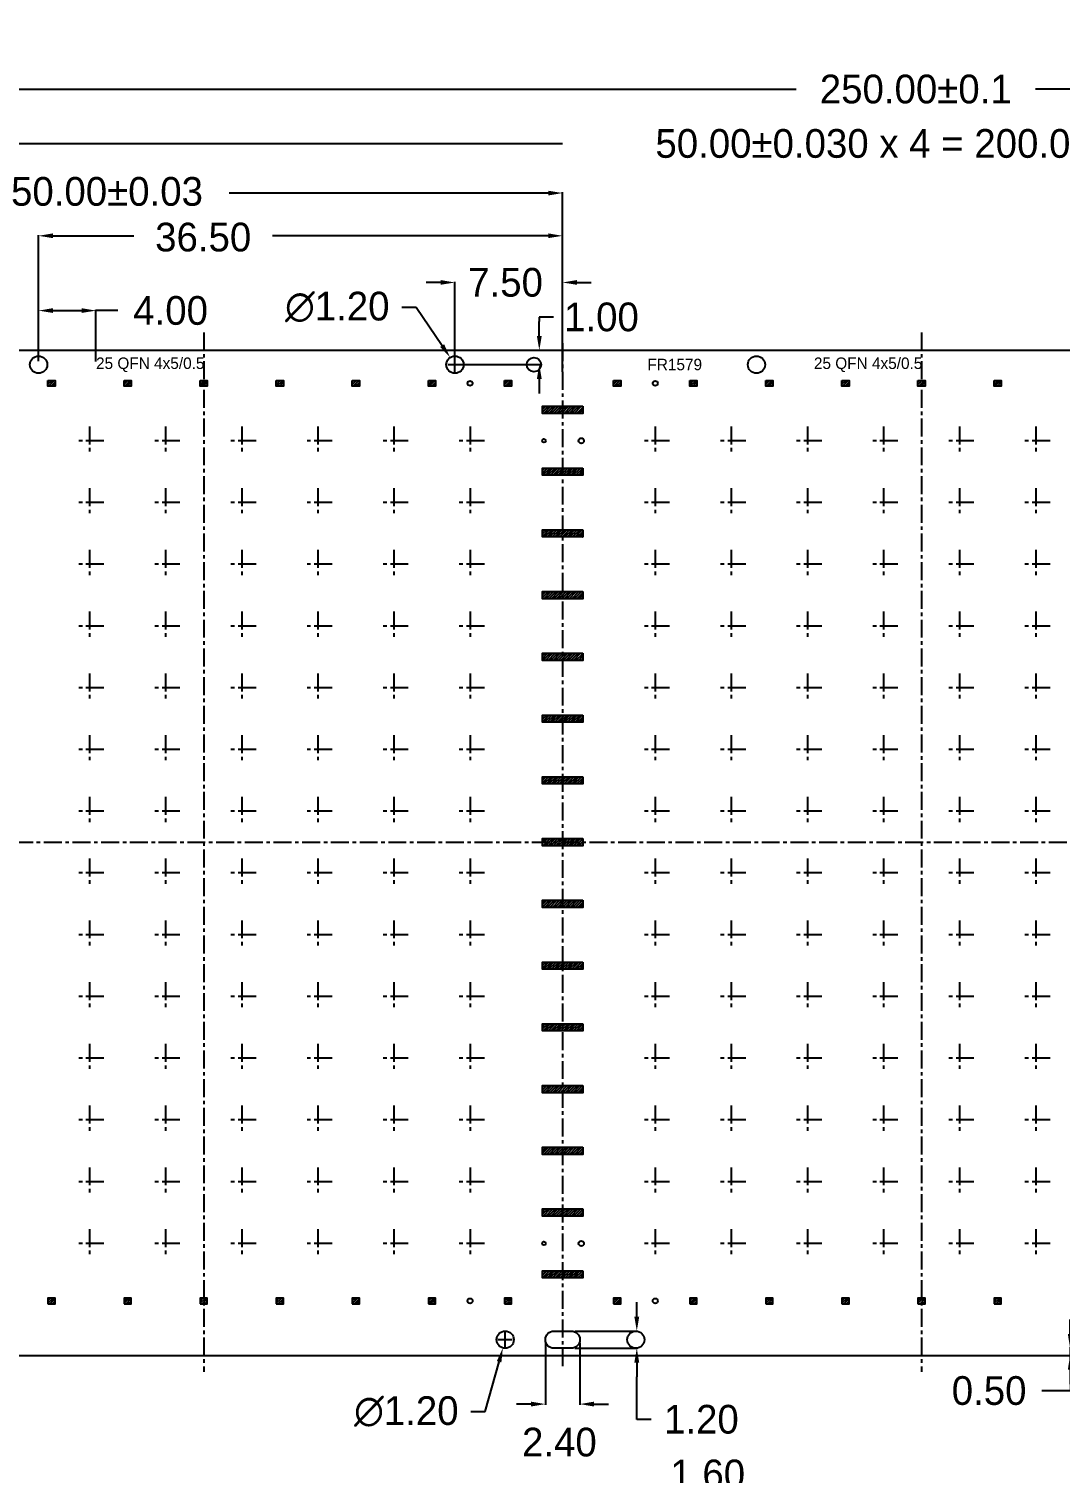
# Model space of a CAD drawing. Extents: x -356 to -83, y -298 to -106.
# Drawn here: x -272 to -200.2, y -206.8 to -106.2 of the extents above; entities that cross this region are included whole.
import ezdxf

# ---------------------------------------------------------------- set-up
doc = ezdxf.new("R2010")
doc.units = 0
doc.header["$MEASUREMENT"] = 0
doc.linetypes.add('CENTER', pattern=[2, 1.25, -0.25, 0.25, -0.25])
doc.layers.get('0').update_dxf_attribs({"linetype": 'CONTINUOUS'})
doc.layers.get('DEFPOINTS').update_dxf_attribs({"linetype": 'CONTINUOUS'})
for name, color, linetype in [('CENTER', 1, 'CENTER'), ('DIM', 3, 'CONTINUOUS'), ('half_bottom', 4, 'CONTINUOUS')]:
    doc.layers.add(name, color=color, linetype=linetype)
doc.dimstyles.get("Standard").update_dxf_attribs({"dimtxt": 0.3, "dimasz": 0.2, "dimexe": 0.05, "dimexo": 0.15, "dimgap": 0.05, "dimtad": 0, "dimtoh": 1, "dimdec": 3, "dimdsep": 46, "dimtxsty": 'STANDARD', "dimcen": 0.5, "dimadec": 0, "dimazin": 0, "dimtfac": 1, "dimtdec": 3, "dimtofl": 0, "dimtmove": 0, "dimatfit": 3, "dimfxl": 1, "dimtolj": 1, "dimtzin": 0, "dimarcsym": 0})
pattern_1 = [(45, (-633.58905, 132.13588), (-0.088388348, 0.088388348), [])]
pattern_2 = [(45, (-583.58905, 132.13588), (-0.088388348, 0.088388348), [])]

# ---------------------------------------------------------------- blocks, each defined once
blk = doc.blocks.new('*D0')
at = {"layer": 'DEFPOINTS', "color": 0, "linetype": 'Continuous', "transparency": 16777216}
for p in [(7.92, 207.44), (-2.73, 206.94), (7.92, 206.94)]:
    blk.add_point(p, dxfattribs=at)
at = {"layer": 'DIM', "color": 0, "linetype": 'Continuous', "lineweight": -2, "transparency": 16777216}
for p, q in [((-2.73, 208.44), (-2.73, 209.44)), ((7.67, 207.44), (-2.78, 207.44)), ((-2.73, 207.44), (-2.73, 206.94)), ((7.67, 206.94), (-2.78, 206.94)), ((-2.73, 207.19), (-2.71, 204.48)), ((-2.73, 205.94), (-2.73, 204.94)), ((-2.71, 204.48), (-4.71, 204.48))]:
    blk.add_line(p, q, dxfattribs=at)
at = {"layer": 'DIM', "color": 0, "linetype": 'Continuous', "transparency": 16777216}
for points in [[(-2.89, 208.44), (-2.56, 208.44), (-2.73, 207.44)], [(-2.89, 205.94), (-2.56, 205.94), (-2.73, 206.94)]]:
    blk.add_solid(points, dxfattribs=at)
at = {"layer": 'DIM', "color": 0, "linetype": 'Continuous', "transparency": 16777216, "insert": (-8.37, 204.48), "char_height": 2, "attachment_point": 5}
blk.add_mtext('\\A1;0.50', dxfattribs=at)
blk = doc.blocks.new('*D14')
at = {"layer": 'DEFPOINTS', "color": 0, "linetype": 'Continuous', "transparency": 16777216}
for p in [(-37.48, 208.64), (-32.91, 208.64), (-37.48, 207.44)]:
    blk.add_point(p, dxfattribs=at)
at = {"layer": 'DIM', "color": 0, "linetype": 'Continuous', "lineweight": -2, "transparency": 16777216}
for p, q in [((-32.91, 209.64), (-32.91, 210.64)), ((-37.23, 208.64), (-32.86, 208.64)), ((-37.23, 207.44), (-32.86, 207.44)), ((-32.91, 206.44), (-32.91, 205.44)), ((-32.91, 202.48), (-32.91, 205.44)), ((-31.91, 202.48), (-32.91, 202.48))]:
    blk.add_line(p, q, dxfattribs=at)
at = {"layer": 'DIM', "color": 0, "linetype": 'Continuous', "transparency": 16777216}
for points in [[(-33.08, 209.64), (-32.74, 209.64), (-32.91, 208.64)], [(-33.08, 206.44), (-32.74, 206.44), (-32.91, 207.44)]]:
    blk.add_solid(points, dxfattribs=at)
at = {"layer": 'DIM', "color": 0, "linetype": 'Continuous', "transparency": 16777216, "insert": (-28.41, 202.48), "char_height": 2, "attachment_point": 5}
blk.add_mtext('\\A1;1.20', dxfattribs=at)
blk = doc.blocks.new('*D15')
at = {"layer": 'DEFPOINTS', "color": 0, "linetype": 'Continuous', "transparency": 16777216}
for p in [(-39.28, 208.04), (-36.88, 208.04), (-36.88, 203.55)]:
    blk.add_point(p, dxfattribs=at)
at = {"layer": 'DIM', "color": 0, "linetype": 'Continuous', "lineweight": -2, "transparency": 16777216}
for p, q in [((-39.28, 207.79), (-39.28, 203.5)), ((-36.88, 207.79), (-36.88, 203.5)), ((-40.28, 203.55), (-41.28, 203.55)), ((-35.88, 203.55), (-34.88, 203.55))]:
    blk.add_line(p, q, dxfattribs=at)
at = {"layer": 'DIM', "color": 0, "linetype": 'Continuous', "transparency": 16777216}
for points in [[(-40.28, 203.72), (-40.28, 203.38), (-39.28, 203.55)], [(-35.88, 203.72), (-35.88, 203.38), (-36.88, 203.55)]]:
    blk.add_solid(points, dxfattribs=at)
at = {"layer": 'DIM', "color": 0, "linetype": 'Continuous', "transparency": 16777216, "insert": (-38.3, 200.89), "char_height": 2, "attachment_point": 5}
blk.add_mtext('\\A1;2.40', dxfattribs=at)
blk = doc.blocks.new('*D16')
at = {"layer": 'DEFPOINTS', "color": 0, "linetype": 'Continuous', "transparency": 16777216}
for p in [(-41.92, 208.62), (-42.24, 207.46)]:
    blk.add_point(p, dxfattribs=at)
at = {"layer": 'DIM', "color": 0, "linetype": 'Continuous', "lineweight": -2, "transparency": 16777216}
for p, q in [((-42.08, 207.54), (-42.08, 208.54)), ((-42.58, 208.04), (-41.58, 208.04)), ((-43.46, 203.03), (-42.5, 206.49)), ((-44.46, 203.03), (-43.46, 203.03))]:
    blk.add_line(p, q, dxfattribs=at)
at = {"layer": 'DIM', "color": 0, "linetype": 'Continuous', "transparency": 16777216}
blk.add_solid([(-42.66, 206.54), (-42.34, 206.45), (-42.24, 207.46)], dxfattribs=at)
at = {"layer": 'DIM', "color": 0, "linetype": 'Continuous', "transparency": 16777216, "insert": (-48.96, 203.03), "char_height": 2, "attachment_point": 5}
blk.add_mtext('\\A1;∅1.20', dxfattribs=at)
blk = doc.blocks.new('*D20')
at = {"layer": 'DEFPOINTS', "color": 0, "linetype": 'Continuous', "transparency": 16777216}
for p in [(-113.08, 291.33), (-113.08, 278.18), (86.92, 278.18)]:
    blk.add_point(p, dxfattribs=at)
at = {"layer": 'DIM', "color": 0, "linetype": 'Continuous', "lineweight": -2, "transparency": 16777216}
for p, q in [((-113.08, 278.43), (-113.08, 291.38)), ((-112.08, 291.33), (-38.08, 291.33)), ((85.92, 291.33), (11.92, 291.33)), ((86.92, 278.43), (86.92, 291.38))]:
    blk.add_line(p, q, dxfattribs=at)
at = {"layer": 'DIM', "color": 0, "linetype": 'Continuous', "transparency": 16777216}
for points in [[(-112.08, 291.5), (-112.08, 291.16), (-113.08, 291.33)], [(85.92, 291.5), (85.92, 291.16), (86.92, 291.33)]]:
    blk.add_solid(points, dxfattribs=at)
at = {"layer": 'DIM', "color": 0, "linetype": 'Continuous', "transparency": 16777216, "insert": (-13.08, 291.33), "char_height": 2, "attachment_point": 5}
blk.add_mtext('\\A1;50.00%%p0.030 x 4 = 200.00%%p0.05', dxfattribs=at)
blk = doc.blocks.new('*D21')
at = {"layer": 'DEFPOINTS', "color": 0, "linetype": 'Continuous', "transparency": 16777216}
for p in [(-138.48, 295.12), (-138.48, 275.94), (111.52, 275.94)]:
    blk.add_point(p, dxfattribs=at)
at = {"layer": 'DIM', "color": 0, "linetype": 'Continuous', "lineweight": -2, "transparency": 16777216}
for p, q in [((-138.48, 276.19), (-138.48, 295.17)), ((-137.48, 295.12), (-21.81, 295.12)), ((110.52, 295.12), (-5.14, 295.12)), ((111.52, 276.19), (111.52, 295.17))]:
    blk.add_line(p, q, dxfattribs=at)
at = {"layer": 'DIM', "color": 0, "linetype": 'Continuous', "transparency": 16777216}
for points in [[(-137.48, 295.28), (-137.48, 294.95), (-138.48, 295.12)], [(110.52, 295.28), (110.52, 294.95), (111.52, 295.12)]]:
    blk.add_solid(points, dxfattribs=at)
at = {"layer": 'DIM', "color": 0, "linetype": 'Continuous', "transparency": 16777216, "insert": (-13.48, 295.12), "char_height": 2, "attachment_point": 5}
blk.add_mtext('\\A1;250.00%%p0.1', dxfattribs=at)
blk = doc.blocks.new('*D22')
at = {"layer": 'DEFPOINTS', "color": 0, "linetype": 'Continuous', "transparency": 16777216}
for p in [(-88.08, 287.89), (-88.08, 277.44), (-38.08, 277.44)]:
    blk.add_point(p, dxfattribs=at)
at = {"layer": 'DIM', "color": 0, "linetype": 'Continuous', "lineweight": -2, "transparency": 16777216}
for p, q in [((-88.08, 277.69), (-88.08, 287.94)), ((-87.08, 287.89), (-78.31, 287.89)), ((-39.08, 287.89), (-61.31, 287.89)), ((-38.08, 277.69), (-38.08, 287.94))]:
    blk.add_line(p, q, dxfattribs=at)
at = {"layer": 'DIM', "color": 0, "linetype": 'Continuous', "transparency": 16777216}
for points in [[(-87.08, 288.05), (-87.08, 287.72), (-88.08, 287.89)], [(-39.08, 288.05), (-39.08, 287.72), (-38.08, 287.89)]]:
    blk.add_solid(points, dxfattribs=at)
at = {"layer": 'DIM', "color": 0, "linetype": 'Continuous', "transparency": 16777216, "insert": (-69.81, 287.99), "char_height": 2, "attachment_point": 5}
blk.add_mtext('\\A1;50.00%%p0.03', dxfattribs=at)
blk = doc.blocks.new('*D23')
at = {"layer": 'DEFPOINTS', "color": 0, "linetype": 'Continuous', "transparency": 16777216}
for p in [(-38.08, 284.91), (-74.58, 275.94), (-38.08, 275.94)]:
    blk.add_point(p, dxfattribs=at)
at = {"layer": 'DIM', "color": 0, "linetype": 'Continuous', "lineweight": -2, "transparency": 16777216}
for p, q in [((-74.58, 276.19), (-74.58, 284.96)), ((-73.58, 284.91), (-67.95, 284.91)), ((-39.08, 284.91), (-58.28, 284.91)), ((-38.08, 276.19), (-38.08, 284.96))]:
    blk.add_line(p, q, dxfattribs=at)
at = {"layer": 'DIM', "color": 0, "linetype": 'Continuous', "transparency": 16777216}
for points in [[(-73.58, 285.08), (-73.58, 284.75), (-74.58, 284.91)], [(-39.08, 285.08), (-39.08, 284.75), (-38.08, 284.91)]]:
    blk.add_solid(points, dxfattribs=at)
at = {"layer": 'DIM', "color": 0, "linetype": 'Continuous', "transparency": 16777216, "insert": (-63.11, 284.81), "char_height": 2, "attachment_point": 5}
blk.add_mtext('\\A1;36.50', dxfattribs=at)
blk = doc.blocks.new('*D24')
at = {"layer": 'DEFPOINTS', "color": 0, "linetype": 'Continuous', "transparency": 16777216}
for p in [(-70.58, 279.7), (-74.58, 275.94), (-70.58, 275.9)]:
    blk.add_point(p, dxfattribs=at)
at = {"layer": 'DIM', "color": 0, "linetype": 'Continuous', "lineweight": -2, "transparency": 16777216}
for p, q in [((-74.58, 276.19), (-74.58, 279.75)), ((-73.58, 279.7), (-71.58, 279.7)), ((-70.58, 276.15), (-70.58, 279.75)), ((-69.05, 279.7), (-70.58, 279.7))]:
    blk.add_line(p, q, dxfattribs=at)
at = {"layer": 'DIM', "color": 0, "linetype": 'Continuous', "transparency": 16777216}
for points in [[(-73.58, 279.87), (-73.58, 279.54), (-74.58, 279.7)], [(-71.58, 279.87), (-71.58, 279.54), (-70.58, 279.7)]]:
    blk.add_solid(points, dxfattribs=at)
at = {"layer": 'DIM', "color": 0, "linetype": 'Continuous', "transparency": 16777216, "insert": (-65.38, 279.7), "char_height": 2, "attachment_point": 5}
blk.add_mtext('\\A1;4.00', dxfattribs=at)
blk = doc.blocks.new('*D26')
at = {"layer": 'DEFPOINTS', "color": 0, "linetype": 'Continuous', "transparency": 16777216}
for p in [(-39.7, 276.94), (-39.7, 276.94), (-45.58, 275.94)]:
    blk.add_point(p, dxfattribs=at)
at = {"layer": 'DIM', "color": 0, "linetype": 'Continuous', "lineweight": -2, "transparency": 16777216}
for p, q in [((-38.7, 279.25), (-39.7, 279.25)), ((-39.7, 279.25), (-39.7, 278.94)), ((-39.7, 277.94), (-39.7, 278.94)), ((-39.95, 276.94), (-39.75, 276.94)), ((-45.33, 275.94), (-39.65, 275.94)), ((-39.7, 274.94), (-39.7, 273.94))]:
    blk.add_line(p, q, dxfattribs=at)
at = {"layer": 'DIM', "color": 0, "linetype": 'Continuous', "transparency": 16777216}
for points in [[(-39.87, 277.94), (-39.53, 277.94), (-39.7, 276.94)], [(-39.87, 274.94), (-39.53, 274.94), (-39.7, 275.94)]]:
    blk.add_solid(points, dxfattribs=at)
at = {"layer": 'DIM', "color": 0, "linetype": 'Continuous', "transparency": 16777216, "insert": (-35.37, 279.25), "char_height": 2, "attachment_point": 5}
blk.add_mtext('\\A1;1.00', dxfattribs=at)
blk = doc.blocks.new('*D27')
at = {"layer": 'DEFPOINTS', "color": 0, "linetype": 'Continuous', "transparency": 16777216}
for p in [(-45.91, 276.44), (-45.24, 275.44)]:
    blk.add_point(p, dxfattribs=at)
at = {"layer": 'DIM', "color": 0, "linetype": 'Continuous', "lineweight": -2, "transparency": 16777216}
for p, q in [((-49.27, 279.95), (-48.27, 279.95)), ((-48.27, 279.95), (-46.47, 277.27)), ((-46.08, 275.94), (-45.08, 275.94)), ((-45.58, 275.44), (-45.58, 276.44))]:
    blk.add_line(p, q, dxfattribs=at)
at = {"layer": 'DIM', "color": 0, "linetype": 'Continuous', "transparency": 16777216}
blk.add_solid([(-46.33, 277.36), (-46.61, 277.17), (-45.91, 276.44)], dxfattribs=at)
at = {"layer": 'DIM', "color": 0, "linetype": 'Continuous', "transparency": 16777216, "insert": (-53.77, 279.95), "char_height": 2, "attachment_point": 5}
blk.add_mtext('\\A1;∅1.20', dxfattribs=at)
blk = doc.blocks.new('*D28')
at = {"layer": 'DEFPOINTS', "color": 0, "linetype": 'Continuous', "transparency": 16777216}
for p in [(-45.58, 281.66), (-45.58, 275.94), (-38.08, 275.94)]:
    blk.add_point(p, dxfattribs=at)
at = {"layer": 'DIM', "color": 0, "linetype": 'Continuous', "lineweight": -2, "transparency": 16777216}
for p, q in [((-46.58, 281.66), (-47.58, 281.66)), ((-45.58, 276.19), (-45.58, 281.71)), ((-38.08, 276.19), (-38.08, 281.71)), ((-37.08, 281.66), (-36.08, 281.66))]:
    blk.add_line(p, q, dxfattribs=at)
at = {"layer": 'DIM', "color": 0, "linetype": 'Continuous', "transparency": 16777216}
for points in [[(-46.58, 281.83), (-46.58, 281.5), (-45.58, 281.66)], [(-37.08, 281.83), (-37.08, 281.5), (-38.08, 281.66)]]:
    blk.add_solid(points, dxfattribs=at)
at = {"layer": 'DIM', "color": 0, "linetype": 'Continuous', "transparency": 16777216, "insert": (-42.05, 281.66), "char_height": 2, "attachment_point": 5}
blk.add_mtext('\\A1;7.50', dxfattribs=at)
blk = doc.blocks.new('*D52')
at = {"layer": 'DEFPOINTS', "color": 0, "linetype": 'Continuous', "transparency": 16777216}
for p in [(-28.8, 196.51), (-28.8, 187.68), (-27.2, 187.68)]:
    blk.add_point(p, dxfattribs=at)
at = {"layer": 'DIM', "color": 0, "linetype": 'Continuous', "lineweight": -2, "transparency": 16777216}
for p, q in [((-29.8, 196.51), (-30.8, 196.51)), ((-28.8, 187.93), (-28.8, 196.56)), ((-27.2, 187.93), (-27.2, 196.56)), ((-26.2, 196.51), (-25.2, 196.51))]:
    blk.add_line(p, q, dxfattribs=at)
at = {"layer": 'DIM', "color": 0, "linetype": 'Continuous', "transparency": 16777216}
for points in [[(-29.8, 196.68), (-29.8, 196.34), (-28.8, 196.51)], [(-26.2, 196.68), (-26.2, 196.34), (-27.2, 196.51)]]:
    blk.add_solid(points, dxfattribs=at)
at = {"layer": 'DIM', "color": 0, "linetype": 'Continuous', "transparency": 16777216, "insert": (-27.97, 198.67), "char_height": 2, "attachment_point": 5}
blk.add_mtext('\\A1;1.60', dxfattribs=at)

msp = doc.modelspace()

# ---------------------------------------------------------------- hatches: boundary and pattern name
at = {"layer": 'half_bottom'}
h = msp.add_hatch(dxfattribs=at)
h.set_pattern_fill('ANSI31', color=256, style=0)
h.set_pattern_definition(pattern_1)
h.paths.add_polyline_path([(-270.20226, -130.67707), (-270.70226, -130.67707), (-270.70226, -131.07707), (-270.20226, -131.07707)])
h = msp.add_hatch(dxfattribs=at)
h.set_pattern_fill('ANSI31', color=256, style=0)
h.set_pattern_definition(pattern_1)
h.paths.add_polyline_path([(-264.90226, -130.67707), (-265.40226, -130.67707), (-265.40226, -131.07707), (-264.90226, -131.07707)])
h = msp.add_hatch(dxfattribs=at)
h.set_pattern_fill('ANSI31', color=256, style=0)
h.set_pattern_definition(pattern_1)
h.paths.add_polyline_path([(-259.60226, -130.67707), (-260.10226, -130.67707), (-260.10226, -131.07707), (-259.60226, -131.07707)])
h = msp.add_hatch(dxfattribs=at)
h.set_pattern_fill('ANSI31', color=256, style=0)
h.set_pattern_definition(pattern_1)
h.paths.add_polyline_path([(-254.30226, -130.67707), (-254.80226, -130.67707), (-254.80226, -131.07707), (-254.30226, -131.07707)])
h = msp.add_hatch(dxfattribs=at)
h.set_pattern_fill('ANSI31', color=256, style=0)
h.set_pattern_definition(pattern_1)
h.paths.add_polyline_path([(-249.00226, -130.67707), (-249.50226, -130.67707), (-249.50226, -131.07707), (-249.00226, -131.07707)])
h = msp.add_hatch(dxfattribs=at)
h.set_pattern_fill('ANSI31', color=256, style=0)
h.set_pattern_definition(pattern_1)
h.paths.add_polyline_path([(-243.70226, -130.67707), (-244.20226, -130.67707), (-244.20226, -131.07707), (-243.70226, -131.07707)])
h = msp.add_hatch(dxfattribs=at)
h.set_pattern_fill('ANSI31', color=256, style=0)
h.set_pattern_definition(pattern_1)
h.paths.add_polyline_path([(-238.40226, -130.67707), (-238.90226, -130.67707), (-238.90226, -131.07707), (-238.40226, -131.07707)])
h = msp.add_hatch(dxfattribs=at)
h.set_pattern_fill('ANSI31', color=256, style=0)
h.set_pattern_definition(pattern_2)
h.paths.add_polyline_path([(-230.80226, -130.67707), (-231.30226, -130.67707), (-231.30226, -131.07707), (-230.80226, -131.07707)])
h = msp.add_hatch(dxfattribs=at)
h.set_pattern_fill('ANSI31', color=256, style=0)
h.set_pattern_definition(pattern_2)
h.paths.add_polyline_path([(-225.50226, -130.67707), (-226.00226, -130.67707), (-226.00226, -131.07707), (-225.50226, -131.07707)])
h = msp.add_hatch(dxfattribs=at)
h.set_pattern_fill('ANSI31', color=256, style=0)
h.set_pattern_definition(pattern_2)
h.paths.add_polyline_path([(-220.20226, -130.67707), (-220.70226, -130.67707), (-220.70226, -131.07707), (-220.20226, -131.07707)])
h = msp.add_hatch(dxfattribs=at)
h.set_pattern_fill('ANSI31', color=256, style=0)
h.set_pattern_definition(pattern_2)
h.paths.add_polyline_path([(-214.90226, -130.67707), (-215.40226, -130.67707), (-215.40226, -131.07707), (-214.90226, -131.07707)])
h = msp.add_hatch(dxfattribs=at)
h.set_pattern_fill('ANSI31', color=256, style=0)
h.set_pattern_definition(pattern_2)
h.paths.add_polyline_path([(-209.60226, -130.67707), (-210.10226, -130.67707), (-210.10226, -131.07707), (-209.60226, -131.07707)])
h = msp.add_hatch(dxfattribs=at)
h.set_pattern_fill('ANSI31', color=256, style=0)
h.set_pattern_definition(pattern_2)
h.paths.add_polyline_path([(-204.30226, -130.67707), (-204.80226, -130.67707), (-204.80226, -131.07707), (-204.30226, -131.07707)])
h = msp.add_hatch(dxfattribs=at)
h.set_pattern_fill('ANSI31', color=256, angle=180, style=0)
h.set_pattern_definition([(225, (-583.58905, 132.13588), (0.088388348, -0.088388348), [])])
h.paths.add_polyline_path([(-233.45226, -132.47707), (-236.25226, -132.47707), (-236.25226, -132.97707), (-233.45226, -132.97707)])
h.paths.add_polyline_path([(-233.45226, -136.77707), (-236.25226, -136.77707), (-236.25226, -137.27707), (-233.45226, -137.27707)])
h.paths.add_polyline_path([(-233.45226, -141.07707), (-236.25226, -141.07707), (-236.25226, -141.57707), (-233.45226, -141.57707)])
h.paths.add_polyline_path([(-233.45226, -145.37707), (-236.25226, -145.37707), (-236.25226, -145.87707), (-233.45226, -145.87707)])
h.paths.add_polyline_path([(-233.45226, -149.67707), (-236.25226, -149.67707), (-236.25226, -150.17707), (-233.45226, -150.17707)])
h.paths.add_polyline_path([(-233.45226, -153.97707), (-236.25226, -153.97707), (-236.25226, -154.47707), (-233.45226, -154.47707)])
h.paths.add_polyline_path([(-233.45226, -158.27707), (-236.25226, -158.27707), (-236.25226, -158.77707), (-233.45226, -158.77707)])
h.paths.add_polyline_path([(-233.45226, -162.57707), (-236.25226, -162.57707), (-236.25226, -163.07707), (-233.45226, -163.07707)])
h.paths.add_polyline_path([(-233.45226, -166.87707), (-236.25226, -166.87707), (-236.25226, -167.37707), (-233.45226, -167.37707)])
h.paths.add_polyline_path([(-233.45226, -171.17707), (-236.25226, -171.17707), (-236.25226, -171.67707), (-233.45226, -171.67707)])
h.paths.add_polyline_path([(-233.45226, -175.47707), (-236.25226, -175.47707), (-236.25226, -175.97707), (-233.45226, -175.97707)])
h.paths.add_polyline_path([(-233.45226, -179.77707), (-236.25226, -179.77707), (-236.25226, -180.27707), (-233.45226, -180.27707)])
h.paths.add_polyline_path([(-233.45226, -184.07707), (-236.25226, -184.07707), (-236.25226, -184.57707), (-233.45226, -184.57707)])
h.paths.add_polyline_path([(-233.45226, -188.37707), (-236.25226, -188.37707), (-236.25226, -188.87707), (-233.45226, -188.87707)])
h.paths.add_polyline_path([(-233.45226, -192.67707), (-236.25226, -192.67707), (-236.25226, -193.17707), (-233.45226, -193.17707)])
h = msp.add_hatch(dxfattribs=at)
h.set_pattern_fill('ANSI31', color=256, style=0)
h.set_pattern_definition(pattern_1)
h.paths.add_polyline_path([(-270.20226, -194.57707), (-270.70226, -194.57707), (-270.70226, -194.97707), (-270.20226, -194.97707)])
h = msp.add_hatch(dxfattribs=at)
h.set_pattern_fill('ANSI31', color=256, style=0)
h.set_pattern_definition(pattern_1)
h.paths.add_polyline_path([(-264.90226, -194.57707), (-265.40226, -194.57707), (-265.40226, -194.97707), (-264.90226, -194.97707)])
h = msp.add_hatch(dxfattribs=at)
h.set_pattern_fill('ANSI31', color=256, style=0)
h.set_pattern_definition(pattern_1)
h.paths.add_polyline_path([(-259.60226, -194.57707), (-260.10226, -194.57707), (-260.10226, -194.97707), (-259.60226, -194.97707)])
h = msp.add_hatch(dxfattribs=at)
h.set_pattern_fill('ANSI31', color=256, style=0)
h.set_pattern_definition(pattern_1)
h.paths.add_polyline_path([(-254.30226, -194.57707), (-254.80226, -194.57707), (-254.80226, -194.97707), (-254.30226, -194.97707)])
h = msp.add_hatch(dxfattribs=at)
h.set_pattern_fill('ANSI31', color=256, style=0)
h.set_pattern_definition(pattern_1)
h.paths.add_polyline_path([(-249.00226, -194.57707), (-249.50226, -194.57707), (-249.50226, -194.97707), (-249.00226, -194.97707)])
h = msp.add_hatch(dxfattribs=at)
h.set_pattern_fill('ANSI31', color=256, style=0)
h.set_pattern_definition(pattern_1)
h.paths.add_polyline_path([(-243.70226, -194.57707), (-244.20226, -194.57707), (-244.20226, -194.97707), (-243.70226, -194.97707)])
h = msp.add_hatch(dxfattribs=at)
h.set_pattern_fill('ANSI31', color=256, style=0)
h.set_pattern_definition(pattern_1)
h.paths.add_polyline_path([(-238.40226, -194.57707), (-238.90226, -194.57707), (-238.90226, -194.97707), (-238.40226, -194.97707)])
h = msp.add_hatch(dxfattribs=at)
h.set_pattern_fill('ANSI31', color=256, style=0)
h.set_pattern_definition(pattern_2)
h.paths.add_polyline_path([(-230.80226, -194.57707), (-231.30226, -194.57707), (-231.30226, -194.97707), (-230.80226, -194.97707)])
h = msp.add_hatch(dxfattribs=at)
h.set_pattern_fill('ANSI31', color=256, style=0)
h.set_pattern_definition(pattern_2)
h.paths.add_polyline_path([(-225.50226, -194.57707), (-226.00226, -194.57707), (-226.00226, -194.97707), (-225.50226, -194.97707)])
h = msp.add_hatch(dxfattribs=at)
h.set_pattern_fill('ANSI31', color=256, style=0)
h.set_pattern_definition(pattern_2)
h.paths.add_polyline_path([(-220.20226, -194.57707), (-220.70226, -194.57707), (-220.70226, -194.97707), (-220.20226, -194.97707)])
h = msp.add_hatch(dxfattribs=at)
h.set_pattern_fill('ANSI31', color=256, style=0)
h.set_pattern_definition(pattern_2)
h.paths.add_polyline_path([(-214.90226, -194.57707), (-215.40226, -194.57707), (-215.40226, -194.97707), (-214.90226, -194.97707)])
h = msp.add_hatch(dxfattribs=at)
h.set_pattern_fill('ANSI31', color=256, style=0)
h.set_pattern_definition(pattern_2)
h.paths.add_polyline_path([(-209.60226, -194.57707), (-210.10226, -194.57707), (-210.10226, -194.97707), (-209.60226, -194.97707)])
h = msp.add_hatch(dxfattribs=at)
h.set_pattern_fill('ANSI31', color=256, style=0)
h.set_pattern_definition(pattern_2)
h.paths.add_polyline_path([(-204.30226, -194.57707), (-204.80226, -194.57707), (-204.80226, -194.97707), (-204.30226, -194.97707)])

# ---------------------------------------------------------------- linework, layer by layer
for p, q in [((-334.25226, -128.57707), (-86.25101, -128.57707)), ((-333.4558, -198.57707), (-86.24872, -198.57707))]:
    msp.add_line(p, q)
msp.add_lwpolyline([(-234.25226, -196.87707, -1), (-234.25226, -198.07707), (-235.45226, -198.07707, -1), (-235.45226, -196.87707)], format="xyb", close=True)
for centre, radius in [((-271.35226, -129.57707), 0.6), ((-242.35226, -129.57707), 0.6), ((-236.85226, -129.57707), 0.5), ((-221.35226, -129.57707), 0.6), ((-241.30226, -130.87707), 0.175), ((-228.40226, -130.87707), 0.175), ((-236.15226, -134.87707), 0.125), ((-233.55226, -134.87707), 0.185), ((-236.15226, -190.77707), 0.125), ((-233.55226, -190.77707), 0.185), ((-241.30226, -194.77707), 0.175), ((-228.40226, -194.77707), 0.175), ((-238.85226, -197.47707), 0.6), ((-229.75226, -197.47707), 0.6)]:
    msp.add_circle(centre, radius)
at = {"layer": 'CENTER'}
for p, q in [((-259.85226, -127.33728), (-259.85226, -199.7112)), ((-209.85226, -127.33728), (-209.85226, -199.7112)), ((-234.85226, -128.07396), (-234.85226, -199.4057)), ((-267.80226, -133.87707), (-267.80226, -135.87707)), ((-262.50226, -133.87707), (-262.50226, -135.87707)), ((-257.20226, -133.87707), (-257.20226, -135.87707)), ((-251.90226, -133.87707), (-251.90226, -135.87707)), ((-246.60226, -133.87707), (-246.60226, -135.87707)), ((-241.30226, -133.87707), (-241.30226, -135.87707)), ((-228.40226, -133.87707), (-228.40226, -135.87707)), ((-223.10226, -133.87707), (-223.10226, -135.87707)), ((-217.80226, -133.87707), (-217.80226, -135.87707)), ((-212.50226, -133.87707), (-212.50226, -135.87707)), ((-207.20226, -133.87707), (-207.20226, -135.87707)), ((-201.90226, -133.87707), (-201.90226, -135.87707)), ((-266.80226, -134.87707), (-268.80226, -134.87707)), ((-261.50226, -134.87707), (-263.50226, -134.87707)), ((-256.20226, -134.87707), (-258.20226, -134.87707)), ((-250.90226, -134.87707), (-252.90226, -134.87707)), ((-245.60226, -134.87707), (-247.60226, -134.87707)), ((-240.30226, -134.87707), (-242.30226, -134.87707)), ((-227.40226, -134.87707), (-229.40226, -134.87707)), ((-222.10226, -134.87707), (-224.10226, -134.87707)), ((-216.80226, -134.87707), (-218.80226, -134.87707)), ((-211.50226, -134.87707), (-213.50226, -134.87707)), ((-206.20226, -134.87707), (-208.20226, -134.87707)), ((-200.90226, -134.87707), (-202.90226, -134.87707)), ((-267.80226, -138.17707), (-267.80226, -140.17707)), ((-262.50226, -138.17707), (-262.50226, -140.17707)), ((-257.20226, -138.17707), (-257.20226, -140.17707)), ((-251.90226, -138.17707), (-251.90226, -140.17707)), ((-246.60226, -138.17707), (-246.60226, -140.17707)), ((-241.30226, -138.17707), (-241.30226, -140.17707)), ((-228.40226, -138.17707), (-228.40226, -140.17707)), ((-223.10226, -138.17707), (-223.10226, -140.17707)), ((-217.80226, -138.17707), (-217.80226, -140.17707)), ((-212.50226, -138.17707), (-212.50226, -140.17707)), ((-207.20226, -138.17707), (-207.20226, -140.17707)), ((-201.90226, -138.17707), (-201.90226, -140.17707)), ((-266.80226, -139.17707), (-268.80226, -139.17707)), ((-261.50226, -139.17707), (-263.50226, -139.17707)), ((-256.20226, -139.17707), (-258.20226, -139.17707)), ((-250.90226, -139.17707), (-252.90226, -139.17707)), ((-245.60226, -139.17707), (-247.60226, -139.17707)), ((-240.30226, -139.17707), (-242.30226, -139.17707)), ((-227.40226, -139.17707), (-229.40226, -139.17707)), ((-222.10226, -139.17707), (-224.10226, -139.17707)), ((-216.80226, -139.17707), (-218.80226, -139.17707)), ((-211.50226, -139.17707), (-213.50226, -139.17707)), ((-206.20226, -139.17707), (-208.20226, -139.17707)), ((-200.90226, -139.17707), (-202.90226, -139.17707)), ((-267.80226, -142.47707), (-267.80226, -144.47707)), ((-262.50226, -142.47707), (-262.50226, -144.47707)), ((-257.20226, -142.47707), (-257.20226, -144.47707)), ((-251.90226, -142.47707), (-251.90226, -144.47707)), ((-246.60226, -142.47707), (-246.60226, -144.47707)), ((-241.30226, -142.47707), (-241.30226, -144.47707)), ((-228.40226, -142.47707), (-228.40226, -144.47707)), ((-223.10226, -142.47707), (-223.10226, -144.47707)), ((-217.80226, -142.47707), (-217.80226, -144.47707)), ((-212.50226, -142.47707), (-212.50226, -144.47707)), ((-207.20226, -142.47707), (-207.20226, -144.47707)), ((-201.90226, -142.47707), (-201.90226, -144.47707)), ((-266.80226, -143.47707), (-268.80226, -143.47707)), ((-261.50226, -143.47707), (-263.50226, -143.47707)), ((-256.20226, -143.47707), (-258.20226, -143.47707)), ((-250.90226, -143.47707), (-252.90226, -143.47707)), ((-245.60226, -143.47707), (-247.60226, -143.47707)), ((-240.30226, -143.47707), (-242.30226, -143.47707)), ((-227.40226, -143.47707), (-229.40226, -143.47707)), ((-222.10226, -143.47707), (-224.10226, -143.47707)), ((-216.80226, -143.47707), (-218.80226, -143.47707)), ((-211.50226, -143.47707), (-213.50226, -143.47707)), ((-206.20226, -143.47707), (-208.20226, -143.47707)), ((-200.90226, -143.47707), (-202.90226, -143.47707)), ((-267.80226, -146.77707), (-267.80226, -148.77707)), ((-262.50226, -146.77707), (-262.50226, -148.77707)), ((-257.20226, -146.77707), (-257.20226, -148.77707)), ((-251.90226, -146.77707), (-251.90226, -148.77707)), ((-246.60226, -146.77707), (-246.60226, -148.77707)), ((-241.30226, -146.77707), (-241.30226, -148.77707)), ((-228.40226, -146.77707), (-228.40226, -148.77707)), ((-223.10226, -146.77707), (-223.10226, -148.77707)), ((-217.80226, -146.77707), (-217.80226, -148.77707)), ((-212.50226, -146.77707), (-212.50226, -148.77707)), ((-207.20226, -146.77707), (-207.20226, -148.77707)), ((-201.90226, -146.77707), (-201.90226, -148.77707)), ((-266.80226, -147.77707), (-268.80226, -147.77707)), ((-261.50226, -147.77707), (-263.50226, -147.77707)), ((-256.20226, -147.77707), (-258.20226, -147.77707)), ((-250.90226, -147.77707), (-252.90226, -147.77707)), ((-245.60226, -147.77707), (-247.60226, -147.77707)), ((-240.30226, -147.77707), (-242.30226, -147.77707)), ((-227.40226, -147.77707), (-229.40226, -147.77707)), ((-222.10226, -147.77707), (-224.10226, -147.77707)), ((-216.80226, -147.77707), (-218.80226, -147.77707)), ((-211.50226, -147.77707), (-213.50226, -147.77707)), ((-206.20226, -147.77707), (-208.20226, -147.77707)), ((-200.90226, -147.77707), (-202.90226, -147.77707)), ((-267.80226, -151.07707), (-267.80226, -153.07707)), ((-262.50226, -151.07707), (-262.50226, -153.07707)), ((-257.20226, -151.07707), (-257.20226, -153.07707)), ((-251.90226, -151.07707), (-251.90226, -153.07707)), ((-246.60226, -151.07707), (-246.60226, -153.07707)), ((-241.30226, -151.07707), (-241.30226, -153.07707)), ((-228.40226, -151.07707), (-228.40226, -153.07707)), ((-223.10226, -151.07707), (-223.10226, -153.07707)), ((-217.80226, -151.07707), (-217.80226, -153.07707)), ((-212.50226, -151.07707), (-212.50226, -153.07707)), ((-207.20226, -151.07707), (-207.20226, -153.07707)), ((-201.90226, -151.07707), (-201.90226, -153.07707)), ((-266.80226, -152.07707), (-268.80226, -152.07707)), ((-261.50226, -152.07707), (-263.50226, -152.07707)), ((-256.20226, -152.07707), (-258.20226, -152.07707)), ((-250.90226, -152.07707), (-252.90226, -152.07707)), ((-245.60226, -152.07707), (-247.60226, -152.07707)), ((-240.30226, -152.07707), (-242.30226, -152.07707)), ((-227.40226, -152.07707), (-229.40226, -152.07707)), ((-222.10226, -152.07707), (-224.10226, -152.07707)), ((-216.80226, -152.07707), (-218.80226, -152.07707)), ((-211.50226, -152.07707), (-213.50226, -152.07707)), ((-206.20226, -152.07707), (-208.20226, -152.07707)), ((-200.90226, -152.07707), (-202.90226, -152.07707)), ((-267.80226, -155.37707), (-267.80226, -157.37707)), ((-262.50226, -155.37707), (-262.50226, -157.37707)), ((-257.20226, -155.37707), (-257.20226, -157.37707)), ((-251.90226, -155.37707), (-251.90226, -157.37707)), ((-246.60226, -155.37707), (-246.60226, -157.37707)), ((-241.30226, -155.37707), (-241.30226, -157.37707)), ((-228.40226, -155.37707), (-228.40226, -157.37707)), ((-223.10226, -155.37707), (-223.10226, -157.37707)), ((-217.80226, -155.37707), (-217.80226, -157.37707)), ((-212.50226, -155.37707), (-212.50226, -157.37707)), ((-207.20226, -155.37707), (-207.20226, -157.37707)), ((-201.90226, -155.37707), (-201.90226, -157.37707)), ((-266.80226, -156.37707), (-268.80226, -156.37707)), ((-261.50226, -156.37707), (-263.50226, -156.37707)), ((-256.20226, -156.37707), (-258.20226, -156.37707)), ((-250.90226, -156.37707), (-252.90226, -156.37707)), ((-245.60226, -156.37707), (-247.60226, -156.37707)), ((-240.30226, -156.37707), (-242.30226, -156.37707)), ((-227.40226, -156.37707), (-229.40226, -156.37707)), ((-222.10226, -156.37707), (-224.10226, -156.37707)), ((-216.80226, -156.37707), (-218.80226, -156.37707)), ((-211.50226, -156.37707), (-213.50226, -156.37707)), ((-206.20226, -156.37707), (-208.20226, -156.37707)), ((-200.90226, -156.37707), (-202.90226, -156.37707)), ((-267.80226, -159.67707), (-267.80226, -161.67707)), ((-262.50226, -159.67707), (-262.50226, -161.67707)), ((-257.20226, -159.67707), (-257.20226, -161.67707)), ((-251.90226, -159.67707), (-251.90226, -161.67707)), ((-246.60226, -159.67707), (-246.60226, -161.67707)), ((-241.30226, -159.67707), (-241.30226, -161.67707)), ((-228.40226, -159.67707), (-228.40226, -161.67707)), ((-223.10226, -159.67707), (-223.10226, -161.67707)), ((-217.80226, -159.67707), (-217.80226, -161.67707)), ((-212.50226, -159.67707), (-212.50226, -161.67707)), ((-207.20226, -159.67707), (-207.20226, -161.67707)), ((-201.90226, -159.67707), (-201.90226, -161.67707)), ((-266.80226, -160.67707), (-268.80226, -160.67707)), ((-261.50226, -160.67707), (-263.50226, -160.67707)), ((-256.20226, -160.67707), (-258.20226, -160.67707)), ((-250.90226, -160.67707), (-252.90226, -160.67707)), ((-245.60226, -160.67707), (-247.60226, -160.67707)), ((-240.30226, -160.67707), (-242.30226, -160.67707)), ((-227.40226, -160.67707), (-229.40226, -160.67707)), ((-222.10226, -160.67707), (-224.10226, -160.67707)), ((-216.80226, -160.67707), (-218.80226, -160.67707)), ((-211.50226, -160.67707), (-213.50226, -160.67707)), ((-206.20226, -160.67707), (-208.20226, -160.67707)), ((-200.90226, -160.67707), (-202.90226, -160.67707)), ((-336.98816, -162.82707), (-83.95473, -162.82707)), ((-267.80226, -163.97707), (-267.80226, -165.97707)), ((-262.50226, -163.97707), (-262.50226, -165.97707)), ((-257.20226, -163.97707), (-257.20226, -165.97707)), ((-251.90226, -163.97707), (-251.90226, -165.97707)), ((-246.60226, -163.97707), (-246.60226, -165.97707)), ((-241.30226, -163.97707), (-241.30226, -165.97707)), ((-228.40226, -163.97707), (-228.40226, -165.97707)), ((-223.10226, -163.97707), (-223.10226, -165.97707)), ((-217.80226, -163.97707), (-217.80226, -165.97707)), ((-212.50226, -163.97707), (-212.50226, -165.97707)), ((-207.20226, -163.97707), (-207.20226, -165.97707)), ((-201.90226, -163.97707), (-201.90226, -165.97707)), ((-266.80226, -164.97707), (-268.80226, -164.97707)), ((-261.50226, -164.97707), (-263.50226, -164.97707)), ((-256.20226, -164.97707), (-258.20226, -164.97707)), ((-250.90226, -164.97707), (-252.90226, -164.97707)), ((-245.60226, -164.97707), (-247.60226, -164.97707)), ((-240.30226, -164.97707), (-242.30226, -164.97707)), ((-227.40226, -164.97707), (-229.40226, -164.97707)), ((-222.10226, -164.97707), (-224.10226, -164.97707)), ((-216.80226, -164.97707), (-218.80226, -164.97707)), ((-211.50226, -164.97707), (-213.50226, -164.97707)), ((-206.20226, -164.97707), (-208.20226, -164.97707)), ((-200.90226, -164.97707), (-202.90226, -164.97707)), ((-267.80226, -168.27707), (-267.80226, -170.27707)), ((-262.50226, -168.27707), (-262.50226, -170.27707)), ((-257.20226, -168.27707), (-257.20226, -170.27707)), ((-251.90226, -168.27707), (-251.90226, -170.27707)), ((-246.60226, -168.27707), (-246.60226, -170.27707)), ((-241.30226, -168.27707), (-241.30226, -170.27707)), ((-228.40226, -168.27707), (-228.40226, -170.27707)), ((-223.10226, -168.27707), (-223.10226, -170.27707)), ((-217.80226, -168.27707), (-217.80226, -170.27707)), ((-212.50226, -168.27707), (-212.50226, -170.27707)), ((-207.20226, -168.27707), (-207.20226, -170.27707)), ((-201.90226, -168.27707), (-201.90226, -170.27707)), ((-266.80226, -169.27707), (-268.80226, -169.27707)), ((-261.50226, -169.27707), (-263.50226, -169.27707)), ((-256.20226, -169.27707), (-258.20226, -169.27707)), ((-250.90226, -169.27707), (-252.90226, -169.27707)), ((-245.60226, -169.27707), (-247.60226, -169.27707)), ((-240.30226, -169.27707), (-242.30226, -169.27707)), ((-227.40226, -169.27707), (-229.40226, -169.27707)), ((-222.10226, -169.27707), (-224.10226, -169.27707)), ((-216.80226, -169.27707), (-218.80226, -169.27707)), ((-211.50226, -169.27707), (-213.50226, -169.27707)), ((-206.20226, -169.27707), (-208.20226, -169.27707)), ((-200.90226, -169.27707), (-202.90226, -169.27707)), ((-267.80226, -172.57707), (-267.80226, -174.57707)), ((-262.50226, -172.57707), (-262.50226, -174.57707)), ((-257.20226, -172.57707), (-257.20226, -174.57707)), ((-251.90226, -172.57707), (-251.90226, -174.57707)), ((-246.60226, -172.57707), (-246.60226, -174.57707)), ((-241.30226, -172.57707), (-241.30226, -174.57707)), ((-228.40226, -172.57707), (-228.40226, -174.57707)), ((-223.10226, -172.57707), (-223.10226, -174.57707)), ((-217.80226, -172.57707), (-217.80226, -174.57707)), ((-212.50226, -172.57707), (-212.50226, -174.57707)), ((-207.20226, -172.57707), (-207.20226, -174.57707)), ((-201.90226, -172.57707), (-201.90226, -174.57707)), ((-266.80226, -173.57707), (-268.80226, -173.57707)), ((-261.50226, -173.57707), (-263.50226, -173.57707)), ((-256.20226, -173.57707), (-258.20226, -173.57707)), ((-250.90226, -173.57707), (-252.90226, -173.57707)), ((-245.60226, -173.57707), (-247.60226, -173.57707)), ((-240.30226, -173.57707), (-242.30226, -173.57707)), ((-227.40226, -173.57707), (-229.40226, -173.57707)), ((-222.10226, -173.57707), (-224.10226, -173.57707)), ((-216.80226, -173.57707), (-218.80226, -173.57707)), ((-211.50226, -173.57707), (-213.50226, -173.57707)), ((-206.20226, -173.57707), (-208.20226, -173.57707)), ((-200.90226, -173.57707), (-202.90226, -173.57707)), ((-267.80226, -176.87707), (-267.80226, -178.87707)), ((-262.50226, -176.87707), (-262.50226, -178.87707)), ((-257.20226, -176.87707), (-257.20226, -178.87707)), ((-251.90226, -176.87707), (-251.90226, -178.87707)), ((-246.60226, -176.87707), (-246.60226, -178.87707)), ((-241.30226, -176.87707), (-241.30226, -178.87707)), ((-228.40226, -176.87707), (-228.40226, -178.87707)), ((-223.10226, -176.87707), (-223.10226, -178.87707)), ((-217.80226, -176.87707), (-217.80226, -178.87707)), ((-212.50226, -176.87707), (-212.50226, -178.87707)), ((-207.20226, -176.87707), (-207.20226, -178.87707)), ((-201.90226, -176.87707), (-201.90226, -178.87707)), ((-266.80226, -177.87707), (-268.80226, -177.87707)), ((-261.50226, -177.87707), (-263.50226, -177.87707)), ((-256.20226, -177.87707), (-258.20226, -177.87707)), ((-250.90226, -177.87707), (-252.90226, -177.87707)), ((-245.60226, -177.87707), (-247.60226, -177.87707)), ((-240.30226, -177.87707), (-242.30226, -177.87707)), ((-227.40226, -177.87707), (-229.40226, -177.87707)), ((-222.10226, -177.87707), (-224.10226, -177.87707)), ((-216.80226, -177.87707), (-218.80226, -177.87707)), ((-211.50226, -177.87707), (-213.50226, -177.87707)), ((-206.20226, -177.87707), (-208.20226, -177.87707)), ((-200.90226, -177.87707), (-202.90226, -177.87707)), ((-267.80226, -181.17707), (-267.80226, -183.17707)), ((-262.50226, -181.17707), (-262.50226, -183.17707)), ((-257.20226, -181.17707), (-257.20226, -183.17707)), ((-251.90226, -181.17707), (-251.90226, -183.17707)), ((-246.60226, -181.17707), (-246.60226, -183.17707)), ((-241.30226, -181.17707), (-241.30226, -183.17707)), ((-228.40226, -181.17707), (-228.40226, -183.17707)), ((-223.10226, -181.17707), (-223.10226, -183.17707)), ((-217.80226, -181.17707), (-217.80226, -183.17707)), ((-212.50226, -181.17707), (-212.50226, -183.17707)), ((-207.20226, -181.17707), (-207.20226, -183.17707)), ((-201.90226, -181.17707), (-201.90226, -183.17707)), ((-266.80226, -182.17707), (-268.80226, -182.17707)), ((-261.50226, -182.17707), (-263.50226, -182.17707)), ((-256.20226, -182.17707), (-258.20226, -182.17707)), ((-250.90226, -182.17707), (-252.90226, -182.17707)), ((-245.60226, -182.17707), (-247.60226, -182.17707)), ((-240.30226, -182.17707), (-242.30226, -182.17707)), ((-227.40226, -182.17707), (-229.40226, -182.17707)), ((-222.10226, -182.17707), (-224.10226, -182.17707)), ((-216.80226, -182.17707), (-218.80226, -182.17707)), ((-211.50226, -182.17707), (-213.50226, -182.17707)), ((-206.20226, -182.17707), (-208.20226, -182.17707)), ((-200.90226, -182.17707), (-202.90226, -182.17707)), ((-267.80226, -185.47707), (-267.80226, -187.47707)), ((-262.50226, -185.47707), (-262.50226, -187.47707)), ((-257.20226, -185.47707), (-257.20226, -187.47707)), ((-251.90226, -185.47707), (-251.90226, -187.47707)), ((-246.60226, -185.47707), (-246.60226, -187.47707)), ((-241.30226, -185.47707), (-241.30226, -187.47707)), ((-228.40226, -185.47707), (-228.40226, -187.47707)), ((-223.10226, -185.47707), (-223.10226, -187.47707)), ((-217.80226, -185.47707), (-217.80226, -187.47707)), ((-212.50226, -185.47707), (-212.50226, -187.47707)), ((-207.20226, -185.47707), (-207.20226, -187.47707)), ((-201.90226, -185.47707), (-201.90226, -187.47707)), ((-266.80226, -186.47707), (-268.80226, -186.47707)), ((-261.50226, -186.47707), (-263.50226, -186.47707)), ((-256.20226, -186.47707), (-258.20226, -186.47707)), ((-250.90226, -186.47707), (-252.90226, -186.47707)), ((-245.60226, -186.47707), (-247.60226, -186.47707)), ((-240.30226, -186.47707), (-242.30226, -186.47707)), ((-227.40226, -186.47707), (-229.40226, -186.47707)), ((-222.10226, -186.47707), (-224.10226, -186.47707)), ((-216.80226, -186.47707), (-218.80226, -186.47707)), ((-211.50226, -186.47707), (-213.50226, -186.47707)), ((-206.20226, -186.47707), (-208.20226, -186.47707)), ((-200.90226, -186.47707), (-202.90226, -186.47707)), ((-267.80226, -189.77707), (-267.80226, -191.77707)), ((-262.50226, -189.77707), (-262.50226, -191.77707)), ((-257.20226, -189.77707), (-257.20226, -191.77707)), ((-251.90226, -189.77707), (-251.90226, -191.77707)), ((-246.60226, -189.77707), (-246.60226, -191.77707)), ((-241.30226, -189.77707), (-241.30226, -191.77707)), ((-228.40226, -189.77707), (-228.40226, -191.77707)), ((-223.10226, -189.77707), (-223.10226, -191.77707)), ((-217.80226, -189.77707), (-217.80226, -191.77707)), ((-212.50226, -189.77707), (-212.50226, -191.77707)), ((-207.20226, -189.77707), (-207.20226, -191.77707)), ((-201.90226, -189.77707), (-201.90226, -191.77707)), ((-266.80226, -190.77707), (-268.80226, -190.77707)), ((-261.50226, -190.77707), (-263.50226, -190.77707)), ((-256.20226, -190.77707), (-258.20226, -190.77707)), ((-250.90226, -190.77707), (-252.90226, -190.77707)), ((-245.60226, -190.77707), (-247.60226, -190.77707)), ((-240.30226, -190.77707), (-242.30226, -190.77707)), ((-227.40226, -190.77707), (-229.40226, -190.77707)), ((-222.10226, -190.77707), (-224.10226, -190.77707)), ((-216.80226, -190.77707), (-218.80226, -190.77707)), ((-211.50226, -190.77707), (-213.50226, -190.77707)), ((-206.20226, -190.77707), (-208.20226, -190.77707)), ((-200.90226, -190.77707), (-202.90226, -190.77707))]:
    msp.add_line(p, q, dxfattribs=at)
at = {"layer": 'DIM', "linetype": 'Continuous'}
msp.add_line((-234.85226, -130.07707), (-234.85226, -129.07707), dxfattribs=at)
at = {"layer": 'half_bottom'}
for points in [[(-270.70226, -130.67707), (-270.20226, -130.67707), (-270.20226, -131.07707), (-270.70226, -131.07707)], [(-265.40226, -130.67707), (-264.90226, -130.67707), (-264.90226, -131.07707), (-265.40226, -131.07707)], [(-260.10226, -130.67707), (-259.60226, -130.67707), (-259.60226, -131.07707), (-260.10226, -131.07707)], [(-254.80226, -130.67707), (-254.30226, -130.67707), (-254.30226, -131.07707), (-254.80226, -131.07707)], [(-249.50226, -130.67707), (-249.00226, -130.67707), (-249.00226, -131.07707), (-249.50226, -131.07707)], [(-244.20226, -130.67707), (-243.70226, -130.67707), (-243.70226, -131.07707), (-244.20226, -131.07707)], [(-238.90226, -130.67707), (-238.40226, -130.67707), (-238.40226, -131.07707), (-238.90226, -131.07707)], [(-231.30226, -130.67707), (-230.80226, -130.67707), (-230.80226, -131.07707), (-231.30226, -131.07707)], [(-226.00226, -130.67707), (-225.50226, -130.67707), (-225.50226, -131.07707), (-226.00226, -131.07707)], [(-220.70226, -130.67707), (-220.20226, -130.67707), (-220.20226, -131.07707), (-220.70226, -131.07707)], [(-215.40226, -130.67707), (-214.90226, -130.67707), (-214.90226, -131.07707), (-215.40226, -131.07707)], [(-210.10226, -130.67707), (-209.60226, -130.67707), (-209.60226, -131.07707), (-210.10226, -131.07707)], [(-204.80226, -130.67707), (-204.30226, -130.67707), (-204.30226, -131.07707), (-204.80226, -131.07707)], [(-233.45226, -132.47707), (-233.45226, -132.97707), (-236.25226, -132.97707), (-236.25226, -132.47707)], [(-233.45226, -136.77707), (-233.45226, -137.27707), (-236.25226, -137.27707), (-236.25226, -136.77707)], [(-233.45226, -141.07707), (-233.45226, -141.57707), (-236.25226, -141.57707), (-236.25226, -141.07707)], [(-233.45226, -145.37707), (-233.45226, -145.87707), (-236.25226, -145.87707), (-236.25226, -145.37707)], [(-233.45226, -149.67707), (-233.45226, -150.17707), (-236.25226, -150.17707), (-236.25226, -149.67707)], [(-233.45226, -153.97707), (-233.45226, -154.47707), (-236.25226, -154.47707), (-236.25226, -153.97707)], [(-233.45226, -158.27707), (-233.45226, -158.77707), (-236.25226, -158.77707), (-236.25226, -158.27707)], [(-233.45226, -162.57707), (-233.45226, -163.07707), (-236.25226, -163.07707), (-236.25226, -162.57707)], [(-233.45226, -166.87707), (-233.45226, -167.37707), (-236.25226, -167.37707), (-236.25226, -166.87707)], [(-233.45226, -171.17707), (-233.45226, -171.67707), (-236.25226, -171.67707), (-236.25226, -171.17707)], [(-233.45226, -175.47707), (-233.45226, -175.97707), (-236.25226, -175.97707), (-236.25226, -175.47707)], [(-233.45226, -179.77707), (-233.45226, -180.27707), (-236.25226, -180.27707), (-236.25226, -179.77707)], [(-233.45226, -184.07707), (-233.45226, -184.57707), (-236.25226, -184.57707), (-236.25226, -184.07707)], [(-233.45226, -188.37707), (-233.45226, -188.87707), (-236.25226, -188.87707), (-236.25226, -188.37707)], [(-233.45226, -192.67707), (-233.45226, -193.17707), (-236.25226, -193.17707), (-236.25226, -192.67707)], [(-270.70226, -194.97707), (-270.20226, -194.97707), (-270.20226, -194.57707), (-270.70226, -194.57707)], [(-265.40226, -194.97707), (-264.90226, -194.97707), (-264.90226, -194.57707), (-265.40226, -194.57707)], [(-260.10226, -194.97707), (-259.60226, -194.97707), (-259.60226, -194.57707), (-260.10226, -194.57707)], [(-254.80226, -194.97707), (-254.30226, -194.97707), (-254.30226, -194.57707), (-254.80226, -194.57707)], [(-249.50226, -194.97707), (-249.00226, -194.97707), (-249.00226, -194.57707), (-249.50226, -194.57707)], [(-244.20226, -194.97707), (-243.70226, -194.97707), (-243.70226, -194.57707), (-244.20226, -194.57707)], [(-238.90226, -194.97707), (-238.40226, -194.97707), (-238.40226, -194.57707), (-238.90226, -194.57707)], [(-231.30226, -194.97707), (-230.80226, -194.97707), (-230.80226, -194.57707), (-231.30226, -194.57707)], [(-226.00226, -194.97707), (-225.50226, -194.97707), (-225.50226, -194.57707), (-226.00226, -194.57707)], [(-220.70226, -194.97707), (-220.20226, -194.97707), (-220.20226, -194.57707), (-220.70226, -194.57707)], [(-215.40226, -194.97707), (-214.90226, -194.97707), (-214.90226, -194.57707), (-215.40226, -194.57707)], [(-210.10226, -194.97707), (-209.60226, -194.97707), (-209.60226, -194.57707), (-210.10226, -194.57707)], [(-204.80226, -194.97707), (-204.30226, -194.97707), (-204.30226, -194.57707), (-204.80226, -194.57707)]]:
    msp.add_lwpolyline(points, close=True, dxfattribs=at)

# ---------------------------------------------------------------- texts
at = {"linetype": 'Continuous'}
for s, p in [('25 QFN 4x5/0.5', (-267.3498, -129.87706)), ('FR1579', (-228.94636, -129.96627)), ('25 QFN 4x5/0.5', (-217.3498, -129.87706))]:
    msp.add_text(s, height=0.8, dxfattribs=at).set_placement(p)

# ---------------------------------------------------------------- dimensions: what is measured, and where the dimension line sits
at = {"layer": 'DIM', "linetype": 'Continuous'}
for base, p1, p2, text, picture, middle in [((-309.85226, -114.18538), (-109.85226, -127.33728), (-309.85226, -127.33728), '50.00%%p0.030 x 4 = <>.00%%p0.05', '*D20', (-209.85226, -114.18538)), ((-335.25226, -110.39716), (-85.25226, -129.57582), (-335.25226, -129.57707), '<>.00%%p0.1', '*D21', (-210.25226, -110.39716))]:
    dim = msp.add_linear_dim(base=base, p1=p1, p2=p2, angle=180, text=text, dimstyle='STANDARD', override={"dimtxt": 2, "dimasz": 1, "dimexo": 0.25, "dimgap": 1, "dimtmove": 1}, dxfattribs=at)
    dim.commit()
    dim.dimension.update_dxf_attribs({"geometry": picture, "text_midpoint": middle, "insert": (-196.77653, -405.51438)})
for base, p1, p2, angle, text, override, picture, middle in [((-284.85226, -117.62738), (-234.85226, -128.07396), (-284.85226, -128.07396), 180, '<>.00%%p0.03', {"dimtxt": 2, "dimasz": 1, "dimexo": 0.25, "dimgap": 1, "dimtmove": 2}, '*D22', (-266.58379, -117.52116)), ((-234.85226, -120.60169), (-271.35226, -129.57707), (-234.85226, -129.57707), 180, '<>0', {"dimtxt": 2, "dimasz": 1, "dimexo": 0.25, "dimgap": 1, "dimtmove": 2}, '*D23', (-259.88997, -120.70792)), ((-236.47781, -128.57707), (-242.35226, -129.57707), (-236.47781, -128.57707), 270, '<>.00', {"dimtxt": 2, "dimasz": 1, "dimexo": 0.25, "dimgap": 1, "dimtmove": 1}, '*D26', (-236.30138, -126.26192)), ((-229.68683, -196.87707), (-234.25226, -198.07707), (-234.25226, -196.87707), 270, '<>0', {"dimtxt": 2, "dimasz": 1, "dimexo": 0.25, "dimgap": 1, "dimtmove": 1}, '*D14', (-228.98339, -203.0326)), ((-199.50335, -198.57707), (-188.85226, -198.07707), (-188.85226, -198.57707), 270, '<>0', {"dimtxt": 2, "dimasz": 1, "dimexo": 0.25, "dimgap": 1, "dimtmove": 1}, '*D0', (-202.48424, -201.0309)), ((-233.65226, -201.96464), (-236.05226, -197.47707), (-233.65226, -197.47707), 180, '<>0', {"dimtxt": 2, "dimasz": 1, "dimexo": 0.25, "dimgap": 1, "dimtmove": 2}, '*D15', (-235.07987, -204.62074))]:
    dim = msp.add_linear_dim(base=base, p1=p1, p2=p2, angle=angle, text=text, dimstyle='STANDARD', override=override, dxfattribs=at)
    dim.commit()
    dim.dimension.update_dxf_attribs({"geometry": picture, "text_midpoint": middle, "dimtype": 128, "insert": (-196.77653, -405.51438)})
for base, p1, p2, text, override, picture, middle in [((-242.35226, -123.85123), (-234.85226, -129.57707), (-242.35226, -129.57707), '<>0', {"dimtxt": 2, "dimasz": 1, "dimexo": 0.25, "dimgap": 1, "dimtmove": 2}, '*D28', (-238.83028, -123.85123)), ((-267.35191, -125.81055), (-271.35226, -129.57707), (-267.35191, -129.6133), '<>.00', {"dimtxt": 2, "dimasz": 1, "dimexo": 0.25, "dimgap": 1, "dimtmove": 1}, '*D24', (-262.15831, -125.9031)), ((-225.57544, -209.00482), (-223.97544, -217.831), (-225.57544, -217.83225), '<>0', {"dimtxt": 2, "dimasz": 1, "dimexo": 0.25, "dimgap": 1, "dimdec": 4, "dimtmove": 2}, '*D52', (-224.74421, -206.84658))]:
    dim = msp.add_linear_dim(base=base, p1=p1, p2=p2, text=text, dimstyle='STANDARD', override=override, dxfattribs=at)
    dim.commit()
    dim.dimension.update_dxf_attribs({"geometry": picture, "text_midpoint": middle, "dimtype": 128, "insert": (-196.77653, -405.51438)})
for p1, p2, override, picture, middle in [((-242.01792, -130.07529), (-242.68659, -129.07886), {"dimtxt": 2, "dimasz": 1, "dimexo": 0.25, "dimgap": 1, "dimdec": 2, "dimtmove": 1}, '*D27', (-245.04808, -125.55983)), ((-238.69297, -196.8986), (-239.01154, -198.05554), {"dimtxt": 2, "dimasz": 1, "dimexo": 0.25, "dimgap": 1, "dimtmove": 1}, '*D16', (-240.2316, -202.48634))]:
    dim = msp.add_diameter_dim_2p(p1=p1, p2=p2, text='<>0', dimstyle='STANDARD', override=override, dxfattribs=at)
    dim.commit()
    dim.dimension.update_dxf_attribs({"geometry": picture, "text_midpoint": middle, "dimtype": 131, "insert": (-196.77653, -405.51438)})

doc.saveas('drawing.dxf')
